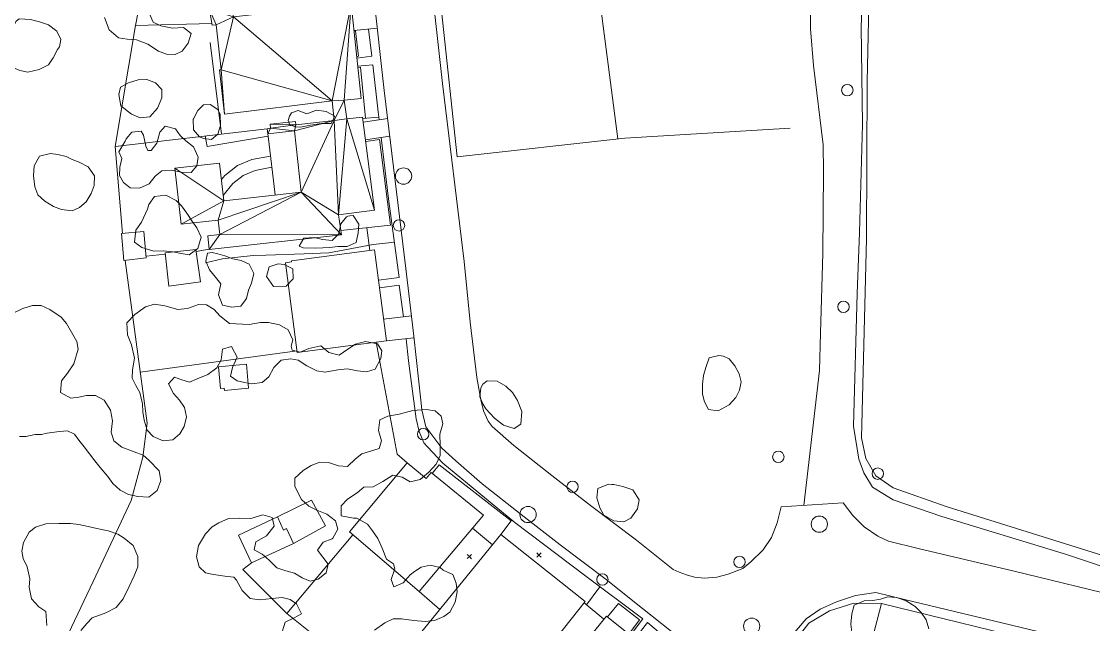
# Model space of a CAD drawing. Header units: metres. Extents: x 4652992 to 4879070, y 2074171 to 2309877.
# Drawn here: x 4653630.6 to 4653775.3, y 2307263.4 to 2307344.8 of the extents above; entities that cross this region are included whole.
import ezdxf

# ---------------------------------------------------------------- set-up
doc = ezdxf.new("R2010")
doc.units = ezdxf.units.M
doc.header["$MEASUREMENT"] = 0
doc.linetypes.add('DGN Style 2', pattern=[66.27138, 39.762828, -26.508552])
doc.linetypes.add('DGN Style 3', pattern=[92.779933, 66.271381, -26.508552])
for name, color, linetype, lineweight in [('Level 18', 5, 'Continuous', 0), ('Level 20', 30, 'DGN Style 3', 0), ('Level 30', 5, 'Continuous', 0), ('Level 31', 38, 'Continuous', 0), ('Level 35', 4, 'Continuous', 0), ('Level 36', 1, 'Continuous', 0), ('Level 37', 3, 'Continuous', 0), ('Level 38', 3, 'Continuous', 0), ('Level 40', 1, 'Continuous', 0), ('Level 45', 9, 'Continuous', 0), ('Level 53', 5, 'Continuous', 0), ('Level 54', 30, 'DGN Style 2', 0), ('Level 61', 4, 'Continuous', 0), ('Level 62', 4, 'Continuous', 0), ('Level 63', 3, 'Continuous', 0)]:
    doc.layers.add(name, color=color, linetype=linetype, lineweight=lineweight)

# ---------------------------------------------------------------- blocks, each defined once
blk = doc.blocks.new('POSTE_1')
at = {"layer": 'Level 61'}
blk.add_circle((-4.7e-05, -1.9e-05, -2.4e-05), 0.770001, dxfattribs=at)
blk = doc.blocks.new('AL_1')
at = {"layer": 'Level 45'}
blk.add_circle((2.1e-05, 1.3e-05, 3e-05), 1.100002, dxfattribs=at)
blk = doc.blocks.new('COTA_9')
at = {"layer": 'Level 63', "ltscale": 0.2}
for p, q in [((-0.00013, 0.00011, 0.000195), (-1.419652, -1.408347, 0.000195)), ((-1.408587, 1.419632, 0.000195), (-0.00013, 0.00011, 0.000195)), ((1.419392, 1.408567, 0.000195), (-0.00013, 0.00011, 0.000195)), ((-0.00013, 0.00011, 0.000195), (1.408327, -1.419412, 0.000195))]:
    blk.add_line(p, q, dxfattribs=at)
blk = doc.blocks.new('COTA_8')
at = {"layer": 'Level 63', "ltscale": 0.2}
for p, q in [((-4.5e-05, 0.000125, -0.000135), (-1.419567, -1.408332, -0.000135)), ((-1.408502, 1.419647, -0.000135), (-4.5e-05, 0.000125, -0.000135)), ((1.419477, 1.408582, -0.000135), (-4.5e-05, 0.000125, -0.000135)), ((-4.5e-05, 0.000125, -0.000135), (1.408412, -1.419397, -0.000135))]:
    blk.add_line(p, q, dxfattribs=at)

msp = doc.modelspace()

# ---------------------------------------------------------------- linework, layer by layer
at = {"layer": 'Level 18', "color": 30}
for points in [[(4653682.450502, 2307311.433587, 1395.278311), (4653679.520929, 2307335.507838, 1395.297061), (4653678.084682, 2307348.544168, 1395.090811), (4653676.334959, 2307362.947283, 1394.640811), (4653674.864339, 2307378.556993, 1393.984561), (4653674.296415, 2307384.749403, 1393.853311), (4653674.19435, 2307387.737849, 1393.759561), (4653674.191564, 2307390.080135, 1393.665811), (4653674.335855, 2307392.404783, 1393.590811), (4653674.827698, 2307397.988113, 1393.359561), (4653675.427267, 2307403.378655, 1393.172061), (4653676.342499, 2307409.940857, 1392.953311)], [(4653690.32333, 2307312.391624, 1395.308425), (4653687.3992, 2307336.421143, 1395.327175), (4653685.963042, 2307349.456669, 1395.120925), (4653684.220873, 2307363.797599, 1394.670925), (4653682.761201, 2307379.291103, 1394.014675), (4653682.214938, 2307385.247329, 1393.883425), (4653682.125094, 2307387.877957, 1393.789675), (4653682.122762, 2307389.838949, 1393.695925), (4653682.245169, 2307391.811047, 1393.620925), (4653682.720038, 2307397.201676, 1393.389675), (4653683.297375, 2307402.392346, 1393.202175), (4653684.197375, 2307408.845336, 1392.983425)], [(4653718.543717, 2307270.824614, 1391.377175), (4653713.570967, 2307274.757831, 1391.939675), (4653707.352772, 2307279.472816, 1393.008425), (4653702.131838, 2307283.519061, 1393.833425), (4653697.033865, 2307287.562948, 1394.277175), (4653694.092164, 2307290.136223, 1394.702175), (4653693.544995, 2307290.828523, 1394.808425), (4653692.932827, 2307292.23218, 1394.889675), (4653692.550259, 2307293.741776, 1394.895925), (4653692.023743, 2307296.730935, 1394.964675), (4653691.141917, 2307304.194098, 1395.095925), (4653690.32333, 2307312.391624, 1395.308425)], [(4653714.378504, 2307265.558553, 1391.245084), (4653709.459566, 2307269.449206, 1391.807584), (4653703.267823, 2307274.144134, 1392.876334), (4653697.988943, 2307278.235288, 1393.701334), (4653692.73477, 2307282.403078, 1394.145084), (4653689.207158, 2307285.488883, 1394.570084), (4653687.281321, 2307287.18673, 1394.677291), (4653685.128237, 2307290.064578, 1394.75924), (4653684.578838, 2307292.39334, 1394.774994), (4653684.477875, 2307293.691042, 1394.799889), (4653683.512841, 2307302.307391, 1394.950283), (4653682.450502, 2307311.433587, 1395.278311)], [(4653747.592295, 2307274.645475, 1388.754585), (4653746.146769, 2307275.314286, 1388.517085), (4653744.28462, 2307276.56921, 1388.217085), (4653742.766562, 2307278.120905, 1387.992085), (4653741.478742, 2307279.83418, 1387.767085), (4653733.088006, 2307279.262427, 1387.767085)], [(4653733.088006, 2307279.262427, 1387.767085), (4653732.576387, 2307277.111627, 1387.998335), (4653731.800932, 2307275.131865, 1388.354585), (4653730.689709, 2307273.48907, 1388.823335), (4653729.022977, 2307271.829739, 1389.185835), (4653727.910973, 2307270.958196, 1389.410835), (4653725.967752, 2307270.189872, 1389.810835), (4653724.396966, 2307269.779279, 1390.198335), (4653722.754813, 2307269.656228, 1390.435835), (4653721.409068, 2307269.80079, 1390.673335), (4653720.306878, 2307270.103801, 1390.910835), (4653719.353211, 2307270.452614, 1391.098335), (4653718.543717, 2307270.824614, 1391.377175)], [(4653779.697817, 2307266.921194, 1391.817085), (4653764.568329, 2307270.576917, 1390.229585), (4653751.605119, 2307273.663276, 1388.992085), (4653747.592295, 2307274.645475, 1388.754585)], [(4653726.96497, 2307253.384232, 1390.776008), (4653732.588104, 2307259.612441, 1389.651008), (4653736.497165, 2307264.140832, 1389.076008), (4653738.343095, 2307265.457837, 1388.838508), (4653740.553316, 2307266.444752, 1388.788508), (4653743.122966, 2307267.318976, 1388.676008), (4653745.891968, 2307267.698705, 1388.724227)], [(4653778.018066, 2307259.969419, 1391.786727), (4653762.900224, 2307263.622328, 1390.199227), (4653749.926714, 2307266.71114, 1388.961727), (4653745.891968, 2307267.698705, 1388.724227)], [(4653714.378504, 2307265.558553, 1391.245084), (4653719.816759, 2307261.237996, 1390.651334), (4653720.699637, 2307260.328648, 1390.632584), (4653720.802978, 2307260.008356, 1390.582584), (4653721.008509, 2307259.350848, 1390.608822), (4653720.844006, 2307258.200163, 1390.817082)]]:
    msp.add_polyline3d(points, dxfattribs=at)
at = {"layer": 'Level 20', "linetype": 'Continuous'}
for points in [[(4653782.457177, 2307267.627669, 1392.040174), (4653781.87894, 2307268.946627, 1391.740174), (4653779.930891, 2307270.040731, 1391.452674), (4653771.483368, 2307272.868505, 1390.565174), (4653754.794012, 2307277.980556, 1388.477674), (4653748.219148, 2307280.226827, 1387.802674), (4653745.448187, 2307281.928343, 1387.452674), (4653744.241351, 2307283.863604, 1387.265174), (4653743.567611, 2307285.727417, 1387.077674), (4653742.853431, 2307290.184366, 1386.490174), (4653743.366328, 2307308.092602, 1384.952674), (4653743.670711, 2307316.29327, 1384.327674), (4653744.057554, 2307330.878284, 1383.540174), (4653743.908873, 2307344.078641, 1382.565174), (4653744.213256, 2307352.279309, 1382.552674), (4653744.374346, 2307357.748893, 1382.331835)], [(4653736.164735, 2307279.472078, 1387.767085), (4653738.275846, 2307297.689916, 1386.004585), (4653738.418373, 2307302.721114, 1385.629585), (4653738.735541, 2307313.519129, 1385.029585), (4653738.801893, 2307324.541785, 1384.417085), (4653738.749767, 2307328.132677, 1384.004585), (4653737.483768, 2307338.865691, 1383.317085), (4653737.056435, 2307343.811809, 1383.317085), (4653737.080594, 2307350.357544, 1382.917085)], [(4653680.897595, 2307315.006384, 1395.954321), (4653678.0223, 2307314.699237, 1396.435571), (4653672.043293, 2307313.570401, 1396.748071), (4653668.723918, 2307313.449706, 1396.973071), (4653663.548278, 2307313.26785, 1397.273071), (4653661.829338, 2307313.214772, 1397.404321), (4653657.671477, 2307312.751157, 1397.723071), (4653655.391282, 2307312.208237, 1397.935571)]]:
    msp.add_polyline3d(points, dxfattribs=at)
at = {"layer": 'Level 30', "color": 1}
for points in [[(4653679.815563, 2307301.688793, 1398.436065), (4653667.789718, 2307300.09521, 1398.436065), (4653666.180339, 2307312.240258, 1399.223565), (4653667.005374, 2307312.349586, 1399.317315), (4653666.987591, 2307312.483786, 1399.317315), (4653678.188402, 2307313.96804, 1399.267315), (4653679.815563, 2307301.688793, 1398.436065)], [(4653692.929, 2307278.152261, 1398.570134), (4653684.245824, 2307267.836656, 1398.588884), (4653674.814177, 2307275.911242, 1398.501384), (4653682.633713, 2307285.205915, 1397.888884), (4653685.196495, 2307283.102192, 1398.232634), (4653685.848223, 2307283.907046, 1398.288884), (4653692.929, 2307278.152261, 1398.570134)], [(4653667.267417, 2307274.337124, 1400.820134), (4653661.586145, 2307271.695478, 1400.513884), (4653659.834262, 2307275.463176, 1400.213884), (4653665.096148, 2307277.909818, 1400.182634), (4653665.919336, 2307276.139423, 1400.495134), (4653666.338723, 2307276.334427, 1400.513884), (4653667.267417, 2307274.337124, 1400.820134)], [(4653683.998484, 2307261.722196, 1397.126384), (4653695.259847, 2307275.530545, 1397.020134), (4653706.649318, 2307266.474287, 1396.288884), (4653701.838068, 2307260.423955, 1395.732634)], [(4653704.55088, 2307258.399324, 1394.882634), (4653709.514917, 2307264.520256, 1394.820134), (4653716.819148, 2307258.648133, 1394.879509)]]:
    msp.add_polyline3d(points, dxfattribs=at)
at = {"layer": 'Level 31'}
msp.add_polyline3d([(4653661.213036, 2307295.293884, 1400.220134), (4653657.940766, 2307294.986871, 1400.320134), (4653657.912662, 2307295.286415, 1400.326384), (4653657.413186, 2307295.239553, 1400.326384), (4653657.137072, 2307298.182491, 1400.326384), (4653660.908819, 2307298.536366, 1400.095134), (4653661.213036, 2307295.293884, 1400.220134)], dxfattribs=at)
for points in [[(4653647.39497, 2307312.904799, 1400.579815), (4653644.365801, 2307312.517483, 1400.686065), (4653644.049356, 2307316.164539, 1400.698565), (4653647.070907, 2307316.454758, 1400.680035)], [(4653650.453291, 2307309.052617, 1400.354815), (4653649.933632, 2307313.556655, 1400.361065), (4653654.100461, 2307314.024778, 1400.392315), (4653654.713934, 2307309.633299, 1400.542315)]]:
    msp.add_3dface(points, dxfattribs=at)
at = {"layer": 'Level 35'}
for p, q in [((4653646.709707, 2307348.154474, 1398.669332), (4653645.926026, 2307344.258326, 1398.931832)), ((4653657.548406, 2307329.608114, 1398.537865), (4653656.030775, 2307341.969578, 1398.275365)), ((4653676.637414, 2307331.69973, 1397.213082), (4653678.741108, 2307331.891859, 1396.956832)), ((4653644.199491, 2307316.17896, 1400.697645), (4653643.194955, 2307327.939051, 1400.381832)), ((4653677.174039, 2307316.948557, 1397.438304), (4653677.569813, 2307313.886069, 1397.438304)), ((4653649.951832, 2307313.398901, 1400.360846), (4653647.376971, 2307313.101971, 1400.585382)), ((4653655.900461, 2307314.062309, 1400.486629), (4653654.136433, 2307313.767282, 1400.401111)), ((4653709.184425, 2307264.11274, 1394.851384), (4653706.518083, 2307266.309254, 1394.851384))]:
    msp.add_line(p, q, dxfattribs=at)
at = {"layer": 'Level 35', "extrusion": (-0.0007460951291518, 0.0071825639434697, 0.9999739267187202), "elevation": 14497.605654, "flags": 128}
msp.add_lwpolyline([(4653676.73728, 2307287.11831), (4653676.057002, 2307294.008948), (4653675.697718, 2307293.971626)], dxfattribs=at)
at = {"layer": 'Level 35'}
for points in [[(4653656.248212, 2307344.528791, 1398.919332), (4653645.926026, 2307344.258326, 1398.931832), (4653643.194955, 2307327.939051, 1400.381832), (4653663.726431, 2307330.326514, 1399.206832)], [(4653675.799221, 2307340.038277, 1397.120115), (4653676.057422, 2307340.099013, 1397.120115), (4653675.645155, 2307343.554553, 1397.051365), (4653675.435141, 2307343.532737, 1397.051365)], [(4653663.80537, 2307329.617558, 1398.724802), (4653663.846344, 2307329.330962, 1398.721677), (4653655.623492, 2307327.928692, 1399.140427), (4653655.350613, 2307329.352548, 1399.140427)], [(4653673.65482, 2307316.568283, 1398.050582), (4653680.366379, 2307317.29351, 1397.081832), (4653678.888057, 2307328.882155, 1396.950582), (4653677.02528, 2307328.620665, 1397.181832)], [(4653695.262372, 2307275.528537, 1396.945134), (4653696.654428, 2307277.401353, 1396.926384), (4653686.943251, 2307284.925686, 1396.863884), (4653686.004239, 2307283.780246, 1396.863884)], [(4653665.096148, 2307277.909818, 1399.501384), (4653669.707684, 2307280.183238, 1399.145134), (4653671.586657, 2307276.709416, 1399.063884), (4653667.267417, 2307274.337124, 1399.063884)], [(4653709.643226, 2307264.417104, 1392.905962), (4653711.125189, 2307266.21426, 1392.824712), (4653713.962713, 2307264.00771, 1392.730962), (4653712.536961, 2307262.090731, 1392.849712)]]:
    msp.add_polyline3d(points, dxfattribs=at)
at = {"layer": 'Level 36'}
msp.add_polyline3d([(4653742.00164, 2307248.416768, 1391.672232), (4653746.657228, 2307266.233357, 1390.797232), (4653742.928246, 2307266.284999, 1390.809732), (4653739.632565, 2307265.232782, 1390.834732), (4653736.856325, 2307263.569901, 1390.872232), (4653729.91533, 2307254.649064, 1391.359732)], dxfattribs=at)
at = {"layer": 'Level 37'}
for p, q in [((4653667.755323, 2307300.354762, 1398.452895), (4653646.587947, 2307297.443129, 1400.756615)), ((4653694.136415, 2307274.153026, 1397.083822), (4653691.446183, 2307276.390676, 1397.083822)), ((4653769.806905, 2307260.543902, 1392.278796), (4653746.657229, 2307266.233357, 1390.797233))]:
    msp.add_line(p, q, dxfattribs=at)
at = {"layer": 'Level 37', "extrusion": (-0.0225654504013652, -0.0257296733352969, 0.9994142206103745), "elevation": -162981.529173, "flags": 128}
msp.add_lwpolyline([(1977391.611861, 4800387.970352), (1977403.714235, 4800378.473823), (1977405.51197, 4800378.473823)], dxfattribs=at)
at = {"layer": 'Level 37', "extrusion": (0.1188583510124544, 0.0427613146741451, 0.9919900011401018), "elevation": 653177.331739, "flags": 128}
msp.add_lwpolyline([(595644.079465, -5118466.484632), (595653.433191, -5118460.745077), (595660.395704, -5118472.817934)], dxfattribs=at)
at = {"layer": 'Level 37', "extrusion": (0.0164760227032471, -0.0214639773271028, 0.9996338521444657), "elevation": 28549.9954, "flags": 128}
msp.add_lwpolyline([(5096395.273578, -1003007.55285), (5096394.154078, -1002999.237528), (5096395.610833, -1002999.237528)], dxfattribs=at)
at = {"layer": 'Level 37'}
for points in [[(4653685.774287, 2307360.147245, 1395.410835), (4653689.362302, 2307326.533514, 1396.573335), (4653711.983331, 2307329.063401, 1390.710835), (4653734.327798, 2307330.408931, 1385.810835)], [(4653711.073423, 2307328.961639, 1390.360835), (4653708.620528, 2307347.616694, 1389.660835), (4653707.744944, 2307355.201855, 1389.785835), (4653713.381234, 2307355.586103, 1388.498335)], [(4653645.338332, 2307244.29685, 1402.338884), (4653633.136644, 2307254.205573, 1402.513884), (4653640.240084, 2307269.204617, 1402.263884), (4653645.345372, 2307280.146955, 1401.338884), (4653646.96033, 2307286.002281, 1401.138884), (4653647.50825, 2307290.565651, 1400.888884), (4653644.567339, 2307312.543252, 1400.466207)]]:
    msp.add_polyline3d(points, dxfattribs=at)
at = {"layer": 'Level 38'}
msp.add_polyline3d([(4653781.705389, 2307271.081933, 1393.068122), (4653755.387425, 2307279.318552, 1390.980622), (4653748.230116, 2307281.8359, 1390.243122), (4653745.869244, 2307283.461883, 1389.818122), (4653744.519162, 2307285.804967, 1389.530622), (4653743.953279, 2307288.590841, 1389.230622), (4653744.601572, 2307315.473352, 1387.080622), (4653744.699893, 2307336.718184, 1385.543122), (4653745.039919, 2307351.126136, 1384.768122), (4653745.476044, 2307352.198205, 1384.780622), (4653746.756356, 2307353.616827, 1384.655622), (4653747.744924, 2307354.475883, 1384.518122), (4653750.152344, 2307355.326524, 1384.405622), (4653751.359393, 2307355.587031, 1384.368122), (4653753.569879, 2307355.33622, 1384.330622), (4653769.88461, 2307351.522122, 1385.430622), (4653783.337905, 2307348.577925, 1386.505622)], dxfattribs=at)
at = {"layer": 'Level 40', "color": 3}
for points in [[(4653628.705816, 2307342.720428, 1390.4), (4653628.37162, 2307341.3039, 1390.475), (4653628.246818, 2307340.082541, 1390.725), (4653628.997208, 2307338.762766, 1391.3), (4653630.334882, 2307338.201344, 1391.75), (4653631.417829, 2307337.944969, 1392.0875), (4653632.954541, 2307338.342589, 1392.5), (4653634.186436, 2307338.948339, 1392.7125), (4653634.848115, 2307339.90663, 1392.625), (4653635.405177, 2307340.998462, 1392.8875), (4653635.682889, 2307341.367814, 1393.175), (4653635.862218, 2307342.358715, 1392.825), (4653635.313507, 2307343.494778, 1392.4625), (4653634.203455, 2307344.328635, 1392.1625), (4653632.996183, 2307344.750411, 1391.8375), (4653631.79039, 2307345.063062, 1391.4875), (4653630.259913, 2307345.15345, 1390.825), (4653629.833571, 2307344.846478, 1390.4), (4653628.705816, 2307342.720428, 1390.4)], [(4653647.836848, 2307345.826791, 1400.769115), (4653648.324193, 2307344.68946, 1400.756615), (4653649.368415, 2307344.200464, 1400.606615), (4653650.944247, 2307343.908527, 1400.381615), (4653652.419218, 2307343.990101, 1400.219115), (4653653.4426, 2307343.183268, 1400.094115), (4653653.079886, 2307341.870387, 1400.094115), (4653652.261903, 2307340.799647, 1400.094115), (4653651.294843, 2307340.355895, 1400.094115), (4653650.142747, 2307340.386251, 1400.106615), (4653649.049015, 2307340.779366, 1400.106615), (4653647.634995, 2307341.759263, 1400.069115), (4653646.093555, 2307342.31204, 1399.919115), (4653644.825752, 2307342.423551, 1399.806615), (4653643.652544, 2307342.593385, 1399.569115), (4653642.396182, 2307343.670488, 1399.381615), (4653641.74178, 2307345.358366, 1399.169115)], [(4653643.967461, 2307333.398277, 1400.8375), (4653645.405523, 2307332.304241, 1400.925), (4653646.581015, 2307331.810466, 1400.9), (4653647.874703, 2307331.934329, 1400.7875), (4653648.931136, 2307333.10979, 1400.6125), (4653649.501772, 2307334.507979, 1400.4375), (4653649.498348, 2307335.638674, 1400.325), (4653648.660005, 2307336.53679, 1400.3), (4653647.498027, 2307336.973558, 1400.275), (4653646.298761, 2307336.908025, 1400.2375), (4653644.996178, 2307336.517249, 1400.225), (4653643.944021, 2307335.93262, 1400.175), (4653643.685046, 2307334.944812, 1400.1625), (4653643.967461, 2307333.398277, 1400.8375)], [(4653653.760881, 2307330.189742, 1400.4375), (4653654.58725, 2307329.24066, 1400.475), (4653655.124021, 2307329.005852, 1400.5), (4653656.218431, 2307328.854115, 1400.5), (4653657.039664, 2307329.601075, 1400.4), (4653657.422995, 2307330.77463, 1400.325), (4653657.363978, 2307332.241324, 1400.225), (4653657.068393, 2307332.930115, 1400.225), (4653656.036759, 2307333.578114, 1400.15), (4653655.141799, 2307333.548076, 1400.15), (4653654.340066, 2307332.769593, 1400.1375), (4653653.784311, 2307331.6638, 1400.225), (4653653.740864, 2307331.59339, 1400.225), (4653653.760881, 2307330.189742, 1400.4375)], [(4653667.900702, 2307332.789968, 1399.012865), (4653669.073916, 2307332.32343, 1399.000365), (4653670.391789, 2307332.820511, 1398.925365), (4653671.687971, 2307332.648493, 1398.844115), (4653672.841065, 2307332.038387, 1398.869115), (4653672.365497, 2307331.045231, 1398.975365), (4653671.043211, 2307331.048128, 1399.019115), (4653669.587334, 2307330.826443, 1399.050365), (4653668.221814, 2307330.529428, 1399.062865), (4653667.529779, 2307330.571902, 1399.062865), (4653666.776484, 2307330.871603, 1399.062865), (4653666.567422, 2307331.420031, 1399.062865), (4653666.717841, 2307332.004715, 1399.062865), (4653666.993996, 2307332.492209, 1399.044115), (4653667.900702, 2307332.789968, 1399.012865)], [(4653644.126047, 2307326.285472, 1401.575), (4653643.850652, 2307325.113242, 1401.6375), (4653643.783601, 2307324.026149, 1401.8), (4653644.343124, 2307323.086498, 1401.9625), (4653645.248862, 2307322.360725, 1402.1125), (4653646.500643, 2307322.306206, 1402.1375), (4653647.794159, 2307322.887444, 1402.0875), (4653648.598799, 2307323.907356, 1402.0375), (4653649.521981, 2307324.630157, 1402.025), (4653650.809683, 2307324.728538, 1402.1625), (4653652.096017, 2307324.477516, 1402.375), (4653653.475233, 2307324.392798, 1402.5), (4653654.204952, 2307325.322857, 1402.2), (4653654.423386, 2307326.481684, 1401.95), (4653653.787229, 2307327.896829, 1401.7), (4653652.760042, 2307328.678284, 1401.5125), (4653651.987727, 2307329.399341, 1401.35), (4653651.345755, 2307330.331628, 1401.05), (4653649.943958, 2307330.663815, 1400.8125), (4653649.218687, 2307329.867213, 1400.7625), (4653648.814488, 2307328.375779, 1400.925), (4653648.066809, 2307327.36927, 1400.9875), (4653647.615566, 2307327.395497, 1400.9875), (4653647.321521, 2307327.976315, 1400.8625), (4653647.021145, 2307329.4464, 1400.625), (4653646.721113, 2307330.001735, 1400.575), (4653645.472412, 2307329.840308, 1400.5625), (4653644.678206, 2307328.979335, 1400.7375), (4653644.543416, 2307328.634649, 1400.775), (4653643.719447, 2307327.188885, 1401.0375), (4653644.126047, 2307326.285472, 1401.575)], [(4653637.401612, 2307326.161433, 1399.5), (4653638.348868, 2307325.829117, 1399.5375), (4653639.542669, 2307325.16863, 1399.7875), (4653640.4191, 2307323.962874, 1399.85), (4653640.379776, 2307322.650352, 1399.8625), (4653639.967585, 2307321.588022, 1399.9), (4653639.269684, 2307320.458496, 1399.875), (4653638.38238, 2307319.670581, 1399.8), (4653637.419957, 2307319.251154, 1399.6625), (4653635.952405, 2307319.436969, 1399.525), (4653634.8578, 2307319.831169, 1399.425), (4653633.701599, 2307320.536702, 1399.3375), (4653632.766461, 2307321.378697, 1399.2625), (4653632.356154, 2307322.501001, 1399.175), (4653632.189502, 2307323.970226, 1399.05), (4653632.266426, 2307325.327793, 1398.9625), (4653633.000441, 2307326.610621, 1398.925), (4653634.460569, 2307326.966091, 1398.9375), (4653635.481539, 2307326.832122, 1398.9625), (4653636.60624, 2307326.565673, 1399.0375), (4653637.401612, 2307326.161433, 1399.5)], [(4653646.763224, 2307317.697544, 1401.75), (4653645.978084, 2307316.646109, 1401.9375), (4653645.810796, 2307315.017827, 1402.05), (4653646.798983, 2307314.299419, 1402.325), (4653648.406216, 2307313.810941, 1402.45), (4653649.726932, 2307313.820792, 1402.475), (4653650.992226, 2307313.709266, 1402.3625), (4653652.094163, 2307313.475039, 1402.275), (4653653.208073, 2307313.291779, 1402.2375), (4653654.357561, 2307314.176169, 1401.9875), (4653654.793234, 2307315.687046, 1401.8125), (4653654.223104, 2307316.925132, 1401.7125), (4653653.536145, 2307317.894983, 1401.7), (4653652.86116, 2307318.915799, 1401.6875), (4653652.1547, 2307319.917173, 1401.7), (4653651.439346, 2307320.651634, 1401.7125), (4653650.044904, 2307321.358706, 1401.7125), (4653648.523371, 2307321.181227, 1401.7125), (4653647.751744, 2307320.072785, 1401.7125), (4653647.582573, 2307319.467227, 1401.725), (4653646.763224, 2307317.697544, 1401.75)], [(4653675.311269, 2307318.601075, 1399.2375), (4653676.107308, 2307317.440311, 1399.13125), (4653676.023466, 2307316.271941, 1399.13125), (4653675.718563, 2307314.966901, 1399.13125), (4653674.502342, 2307314.444855, 1399.0625), (4653673.257882, 2307314.442355, 1398.8625), (4653672.168834, 2307314.2949, 1398.8125), (4653670.281194, 2307314.201498, 1398.8125), (4653668.563563, 2307314.257046, 1398.6875), (4653668.017831, 2307314.467451, 1398.5875), (4653668.651874, 2307315.560737, 1398.575), (4653670.07401, 2307315.629271, 1398.7125), (4653671.175764, 2307315.368221, 1398.85), (4653672.498772, 2307315.243977, 1398.9), (4653673.378746, 2307316.116795, 1398.875), (4653673.67634, 2307317.506064, 1398.825), (4653674.408567, 2307318.440922, 1398.975), (4653674.61785, 2307318.526499, 1399), (4653674.872391, 2307318.57432, 1399.025), (4653675.311269, 2307318.601075, 1399.2375)], [(4653658.015805, 2307313.142012, 1400.625), (4653659.082687, 2307312.754512, 1400.6875), (4653660.191406, 2307312.545568, 1400.65), (4653661.3109, 2307312.037899, 1400.525), (4653661.927088, 2307310.761019, 1400.4375), (4653661.596771, 2307309.466163, 1400.4125), (4653661.185137, 2307308.513675, 1400.4), (4653660.928139, 2307307.416836, 1400.4), (4653660.149065, 2307306.389894, 1400.4), (4653658.950696, 2307306.216221, 1400.4125), (4653657.66941, 2307306.492992, 1400.4125), (4653657.140094, 2307307.910829, 1400.4125), (4653657.480765, 2307309.364778, 1400.55), (4653656.72989, 2307310.29664, 1400.5875), (4653655.939956, 2307311.291608, 1400.525), (4653655.427392, 2307312.43623, 1400.45), (4653655.658883, 2307313.539114, 1400.45), (4653656.293339, 2307313.604128, 1400.45), (4653657.08403, 2307313.416715, 1400.45), (4653658.015805, 2307313.142012, 1400.625)], [(4653666.025452, 2307311.984839, 1400.20625), (4653667.190526, 2307311.425229, 1400.44375), (4653667.236505, 2307310.064352, 1400.5375), (4653666.27335, 2307309.064131, 1400.55), (4653664.578663, 2307309.033767, 1400.39375), (4653663.624787, 2307310.380312, 1400.20625), (4653663.984313, 2307311.685587, 1400.08125), (4653665.201651, 2307312.099076, 1400.01875), (4653666.025452, 2307311.984839, 1400.20625)], [(4653630.292985, 2307288.793361, 1390.1625), (4653631.147279, 2307288.779893, 1390.85), (4653632.396134, 2307289.024966, 1392.0875), (4653633.262841, 2307289.062761, 1392.725), (4653634.043542, 2307289.202338, 1393.675), (4653634.654891, 2307289.327986, 1394.7625), (4653635.677206, 2307289.437195, 1395.5125), (4653636.751833, 2307289.53396, 1396.1375), (4653637.722283, 2307289.086244, 1397.3), (4653638.299502, 2307288.27124, 1398.1875), (4653639.001298, 2307287.399493, 1398.8), (4653640.452326, 2307285.509177, 1399.3), (4653641.200227, 2307284.599355, 1399.5375), (4653642.199942, 2307283.358553, 1399.8375), (4653642.889325, 2307282.435544, 1400.25), (4653643.858891, 2307281.527207, 1400.75), (4653644.987609, 2307280.933411, 1401.1875), (4653646.275481, 2307280.654156, 1401.65), (4653647.756198, 2307280.600103, 1402.0125), (4653648.86008, 2307281.503141, 1402.1625), (4653649.378321, 2307282.843678, 1402.175), (4653649.160638, 2307284.115309, 1402.0625), (4653647.74109, 2307285.564413, 1401.675), (4653646.995849, 2307286.256741, 1401.6625), (4653645.777579, 2307286.709193, 1401.65), (4653644.107113, 2307287.350539, 1401.5875), (4653643.034252, 2307288.175017, 1401.5125), (4653642.680911, 2307289.34338, 1401.4125), (4653642.831631, 2307290.879775, 1401.2625), (4653642.578923, 2307292.349493, 1401.125), (4653641.70866, 2307293.667931, 1400.875), (4653640.533835, 2307294.299803, 1400.55), (4653639.314681, 2307294.291634, 1399.925), (4653638.293697, 2307294.073677, 1399.4875), (4653637.23902, 2307293.945059, 1398.6625), (4653635.82125, 2307294.716046, 1397.8625), (4653635.978177, 2307296.278073, 1397.3875), (4653636.760644, 2307297.338893, 1397.1125), (4653637.618919, 2307298.598542, 1396.85), (4653638.227595, 2307300.541044, 1396.4375), (4653638.044936, 2307301.614589, 1396.2875), (4653637.472592, 2307302.563973, 1396.1625), (4653636.613411, 2307304.042421, 1395.8625), (4653635.905409, 2307304.888536, 1395.6375), (4653634.380352, 2307305.901908, 1394.9875), (4653633.21927, 2307306.476295, 1394.4), (4653632.052429, 2307306.455681, 1393.6125), (4653630.74018, 2307306.063042, 1393.2125), (4653629.35966, 2307305.388458, 1392.7875)], [(4653661.295872, 2307303.876945, 1402.75), (4653662.839502, 2307304.142683, 1402.9), (4653663.917784, 2307304.149914, 1402.975), (4653665.375491, 2307303.829554, 1402.9375), (4653666.534235, 2307303.158368, 1402.7875), (4653667.189313, 2307301.842222, 1402.5875), (4653666.981046, 2307300.968771, 1401.8625), (4653667.116731, 2307300.409075, 1401.025), (4653668.155027, 2307300.135734, 1400.8625), (4653669.358269, 2307300.667035, 1400.5875), (4653670.95117, 2307301.026538, 1400.0875), (4653672.02494, 2307300.111853, 1399.925), (4653673.451227, 2307299.772596, 1399.9), (4653674.606146, 2307300.552731, 1399.8875), (4653675.635385, 2307301.257276, 1399.85), (4653677.01263, 2307301.615333, 1399.6375), (4653678.629104, 2307301.28358, 1399.2625), (4653679.189203, 2307300.359221, 1399.2), (4653679.06663, 2307299.28079, 1399.1375), (4653678.30209, 2307297.880377, 1399.1375), (4653677.109081, 2307297.504868, 1399.2125), (4653675.901785, 2307297.633809, 1399.275), (4653674.545955, 2307297.929936, 1399.35), (4653673.267253, 2307297.759409, 1399.375), (4653671.527486, 2307297.461211, 1399.475), (4653670.41445, 2307297.646845, 1399.5625), (4653669.071469, 2307298.335482, 1399.6375), (4653667.924625, 2307299.05658, 1399.8625), (4653666.899898, 2307299.273951, 1399.95), (4653665.589776, 2307299.084526, 1399.975), (4653664.60291, 2307298.106191, 1399.975), (4653663.944531, 2307296.812382, 1399.9625), (4653663.036689, 2307296.05259, 1400.025), (4653661.650158, 2307295.881339, 1400.1375), (4653660.67042, 2307296.061638, 1400.225), (4653659.651643, 2307296.303965, 1400.3125), (4653658.773062, 2307296.908511, 1400.6), (4653659.027265, 2307298.087489, 1400.85), (4653659.652557, 2307299.468281, 1401.1875), (4653658.919403, 2307300.908483, 1401.375), (4653657.706876, 2307300.563989, 1401.4125), (4653657.500996, 2307299.136177, 1401.4375), (4653656.94711, 2307298.054853, 1401.4375), (4653655.731019, 2307297.131041, 1401.4875), (4653654.280701, 2307296.579397, 1401.5125), (4653653.254078, 2307296.11157, 1401.575), (4653652.196263, 2307296.415924, 1401.7), (4653651.207239, 2307296.783029, 1401.775), (4653650.396991, 2307295.868168, 1402.2125), (4653651.089439, 2307294.595876, 1402.425), (4653651.871145, 2307293.697919, 1402.5375), (4653652.572159, 2307292.687299, 1402.65), (4653652.839245, 2307291.43707, 1402.75), (4653652.52982, 2307290.139372, 1402.8), (4653651.911427, 2307289.126134, 1402.825), (4653650.991684, 2307288.316431, 1402.8625), (4653649.699413, 2307288.201873, 1402.875), (4653648.352149, 2307288.759674, 1402.85), (4653647.513555, 2307289.644791, 1402.8), (4653647.099602, 2307290.956326, 1402.6875), (4653646.942012, 2307292.101397, 1402.6), (4653646.899868, 2307293.166266, 1402.45), (4653646.519951, 2307294.733416, 1402.25), (4653645.991272, 2307295.676672, 1402.15), (4653645.519483, 2307296.632768, 1402.1125), (4653645.52661, 2307297.791402, 1402.15), (4653645.793662, 2307299.36289, 1402.2375), (4653645.41041, 2307301.141801, 1402.2), (4653644.849592, 2307302.51464, 1402.0375), (4653644.773641, 2307304.114973, 1401.925), (4653645.878569, 2307305.249824, 1401.9125), (4653647.308648, 2307306.280962, 1401.9125), (4653648.501657, 2307306.656471, 1401.95), (4653649.894857, 2307306.404197, 1402.1), (4653651.659865, 2307305.905258, 1402.3875), (4653652.983555, 2307306.038714, 1402.3375), (4653654.439824, 2307306.615314, 1402.1875), (4653655.525724, 2307306.541619, 1402.1), (4653656.563071, 2307305.92568, 1402), (4653657.325258, 2307305.058737, 1401.975), (4653658.616352, 2307304.039616, 1402.25), (4653661.295872, 2307303.876945, 1402.75)], [(4653726.838124, 2307298.305028, 1389.986872), (4653727.452065, 2307297.228369, 1389.993122), (4653727.707392, 2307296.140832, 1390.086872), (4653727.468257, 2307295.047224, 1390.199372), (4653726.988414, 2307294.038043, 1390.261872), (4653726.091038, 2307293.059335, 1390.261872), (4653724.61235, 2307292.232072, 1390.261872), (4653723.309832, 2307292.403789, 1390.261872), (4653722.731844, 2307293.458235, 1390.218122), (4653722.464511, 2307294.493841, 1390.149372), (4653722.485972, 2307295.830744, 1390.124372), (4653722.607266, 2307297.007052, 1390.055622), (4653722.950279, 2307298.076045, 1390.055622), (4653723.402258, 2307299.379398, 1389.955622), (4653724.698967, 2307299.715727, 1389.849372), (4653725.33424, 2307299.619963, 1389.811872), (4653726.068302, 2307299.240607, 1389.805622), (4653726.838124, 2307298.305028, 1389.986872)], [(4653695.931189, 2307295.581024, 1398.611872), (4653696.823161, 2307294.690986, 1398.824372), (4653697.500098, 2307293.634781, 1398.986872), (4653698.078303, 2307292.154122, 1399.218122), (4653697.981225, 2307290.453549, 1399.293122), (4653697.043037, 2307289.861673, 1399.293122), (4653695.607937, 2307290.283322, 1399.293122), (4653694.384625, 2307291.265482, 1399.293122), (4653693.252853, 2307292.524515, 1399.218122), (4653692.819598, 2307293.170089, 1399.180622), (4653692.432432, 2307294.130454, 1399.105622), (4653692.556373, 2307295.363226, 1398.993122), (4653692.830355, 2307295.841135, 1398.943122), (4653693.399201, 2307296.303427, 1398.868122), (4653694.767652, 2307296.236867, 1398.768122), (4653695.931189, 2307295.581024, 1398.611872)], [(4653665.556546, 2307261.796701, 1401.424278), (4653666.135389, 2307263.685303, 1401.386778), (4653667.365093, 2307264.2987, 1401.411778), (4653668.359521, 2307264.834874, 1401.561778), (4653667.669097, 2307266.172846, 1401.636778), (4653666.806844, 2307266.778471, 1401.661778), (4653665.758814, 2307267.055071, 1401.724278), (4653664.392556, 2307266.900901, 1401.799278), (4653662.694123, 2307266.719283, 1401.899278), (4653661.404892, 2307266.893407, 1402.049278), (4653660.328967, 2307267.97665, 1402.124278), (4653659.573275, 2307269.38352, 1402.174278), (4653659.227152, 2307269.759394, 1402.111778), (4653657.989333, 2307269.921256, 1402.036778), (4653656.488527, 2307270.11917, 1402.011778), (4653655.402941, 2307270.351394, 1402.011778), (4653654.562383, 2307271.165176, 1401.999278), (4653654.198209, 2307272.505343, 1401.949278), (4653654.456818, 2307274.070319, 1401.736778), (4653655.41934, 2307275.627423, 1401.724278), (4653656.316776, 2307276.560056, 1401.724278), (4653657.176749, 2307277.101629, 1401.724278), (4653658.483571, 2307277.696634, 1401.711778), (4653660.037703, 2307277.726001, 1401.686778), (4653661.528573, 2307277.717121, 1401.449278), (4653663.157726, 2307278.181925, 1401.224278), (4653664.405481, 2307277.831028, 1401.199278), (4653664.650968, 2307276.679164, 1401.211778), (4653663.633023, 2307275.348607, 1401.286778), (4653662.170049, 2307274.550843, 1401.324278), (4653661.96668, 2307273.452689, 1401.336778), (4653663.026652, 2307272.879911, 1401.349278), (4653664.007592, 2307272.085983, 1401.386778), (4653665.006399, 2307271.021131, 1401.336778), (4653666.248228, 2307270.64498, 1401.299278), (4653667.424789, 2307270.337728, 1401.299278), (4653668.44128, 2307269.69532, 1401.324278), (4653669.505172, 2307269.254939, 1401.299278), (4653670.594586, 2307269.501797, 1400.961778), (4653671.697673, 2307270.385387, 1400.811778), (4653671.938598, 2307271.527917, 1400.599278), (4653671.216634, 2307272.500082, 1400.249278), (4653670.534233, 2307273.409479, 1399.936778), (4653671.281352, 2307274.511292, 1399.711778), (4653672.475505, 2307274.973169, 1399.649278), (4653672.570399, 2307275.030537, 1399.649278), (4653673.238394, 2307276.257885, 1399.924278), (4653672.95535, 2307277.365374, 1399.999278), (4653671.786536, 2307278.284105, 1400.099278), (4653670.42602, 2307278.848557, 1400.386778), (4653669.328492, 2307279.376959, 1400.586778), (4653668.371252, 2307280.2719, 1400.836778), (4653667.475087, 2307282.0056, 1400.886778), (4653667.466881, 2307283.127545, 1400.899278), (4653668.585737, 2307284.194038, 1400.736778), (4653669.667129, 2307284.869471, 1400.536778), (4653670.829651, 2307285.312225, 1400.236778), (4653672.008126, 2307285.244514, 1400.136778), (4653673.34093, 2307284.793335, 1400.011778), (4653674.545111, 2307284.719493, 1399.836778), (4653675.632337, 2307285.766864, 1399.561778), (4653676.496228, 2307286.440833, 1399.361778), (4653677.540155, 2307286.725205, 1399.211778), (4653678.837133, 2307287.162561, 1399.149278), (4653679.163108, 2307288.204809, 1399.099278), (4653678.727741, 2307289.588621, 1399.074278), (4653678.950799, 2307291.002076, 1399.124278), (4653679.990715, 2307291.500736, 1399.149278), (4653681.521054, 2307291.775774, 1399.199278), (4653683.399339, 2307292.261164, 1399.199278), (4653685.174891, 2307292.424391, 1399.174278), (4653686.375153, 2307292.218152, 1399.174278), (4653687.21963, 2307291.536766, 1399.211778), (4653687.431481, 2307290.472922, 1399.249278), (4653687.022554, 2307289.077127, 1399.336778), (4653687.056558, 2307287.602367, 1399.399278), (4653687.051, 2307286.190376, 1399.499278), (4653686.541162, 2307285.058643, 1399.561778), (4653685.544912, 2307283.936244, 1399.574278), (4653684.392418, 2307282.957771, 1399.511778), (4653683.022241, 2307282.671204, 1399.299278), (4653681.942488, 2307283.275366, 1399.236778), (4653680.676957, 2307283.550503, 1399.186778), (4653679.336589, 2307282.696833, 1399.236778), (4653678.031772, 2307281.994684, 1399.399278), (4653676.772259, 2307281.948389, 1399.411778), (4653675.884667, 2307281.173406, 1399.424278), (4653674.570005, 2307280.313607, 1399.399278), (4653673.7042, 2307279.400096, 1399.286778), (4653673.690711, 2307278.069995, 1399.124278), (4653675.379391, 2307277.747278, 1399.199278), (4653675.814391, 2307277.750205, 1399.236778), (4653677.275818, 2307276.92169, 1399.336778), (4653677.938439, 2307276.043676, 1399.399278), (4653678.642627, 2307274.995752, 1399.449278), (4653679.230226, 2307273.682301, 1399.461778), (4653679.833686, 2307272.20507, 1399.424278), (4653680.773058, 2307271.581054, 1399.461778), (4653680.945255, 2307270.926662, 1399.461778), (4653680.441434, 2307269.473497, 1399.449278), (4653680.831222, 2307268.473884, 1399.436778), (4653682.100488, 2307269.024514, 1399.436778), (4653683.033476, 2307270.108667, 1399.386778), (4653683.59491, 2307270.53477, 1399.399278), (4653684.518145, 2307271.114588, 1399.399278), (4653685.702453, 2307271.418815, 1399.411778), (4653687.090589, 2307271.087773, 1399.386778), (4653687.49405, 2307270.724892, 1399.374278)], [(4653711.731365, 2307282.00056, 1393.855622), (4653713.068695, 2307281.587715, 1393.949372), (4653713.936159, 2307280.207246, 1394.230622), (4653713.689023, 2307279.022878, 1394.530622), (4653712.789806, 2307277.733664, 1394.980622), (4653711.873548, 2307277.254389, 1395.080622), (4653710.515026, 2307277.399076, 1395.068122), (4653709.152207, 2307278.173107, 1394.949372), (4653708.623707, 2307279.131688, 1394.824372), (4653708.23302, 2307280.508334, 1394.718122), (4653708.372729, 2307281.759163, 1394.549372), (4653709.779828, 2307282.354212, 1394.324372), (4653710.244606, 2307282.298599, 1394.318122), (4653710.525272, 2307282.272999, 1394.261872), (4653711.731365, 2307282.00056, 1393.855622)], [(4653638.551434, 2307262.587528, 1404.7875), (4653639.366379, 2307263.51146, 1405.0875), (4653640.094054, 2307264.296408, 1405.3625), (4653641.929309, 2307264.975606, 1405.8125), (4653643.344356, 2307265.702291, 1406.1625), (4653644.270739, 2307266.866018, 1406.3625), (4653645.10182, 2307268.532349, 1406.3625), (4653645.770448, 2307269.971122, 1406.3125), (4653646.276622, 2307271.182336, 1406.2875), (4653646.284726, 2307272.566323, 1406.0625), (4653645.617544, 2307274.058981, 1405.8875), (4653644.397224, 2307275.044655, 1405.6125), (4653643.551452, 2307275.567354, 1405.3875), (4653642.261302, 2307276.036727, 1404.9625), (4653640.718753, 2307276.353421, 1404.4875), (4653639.545396, 2307276.634865, 1404.2875), (4653638.308939, 2307276.878139, 1404.0125), (4653637.162429, 2307277.046534, 1403.7625), (4653635.598388, 2307277.048552, 1403.3125), (4653633.857132, 2307276.986469, 1402.4625), (4653632.451492, 2307276.524053, 1402.1125), (4653631.594939, 2307275.876627, 1401.8625), (4653630.82428, 2307274.462327, 1401.6375), (4653630.597352, 2307273.290743, 1401.5125), (4653630.787955, 2307272.285534, 1401.4375), (4653631.335667, 2307271.194668, 1401.3375), (4653631.699434, 2307269.561568, 1401.6875), (4653631.586621, 2307268.415916, 1401.9375), (4653631.911457, 2307266.845459, 1402.1625), (4653632.891462, 2307265.757513, 1402.3875), (4653633.82718, 2307265.159934, 1402.5875), (4653633.965393, 2307263.261105, 1402.7375)], [(4653687.49405, 2307270.724892, 1399.374278), (4653688.791303, 2307270.122193, 1399.399278), (4653689.222659, 2307268.952669, 1399.399278), (4653689.385103, 2307267.793942, 1399.399278), (4653689.090851, 2307266.424132, 1399.399278), (4653688.367524, 2307265.076648, 1399.399278), (4653687.572821, 2307264.466177, 1399.399278), (4653686.30948, 2307263.940801, 1399.411778), (4653685.051972, 2307263.787363, 1399.424278), (4653683.507685, 2307263.915647, 1399.474278), (4653681.858567, 2307264.175596, 1399.536778), (4653680.713728, 2307264.155287, 1399.661778), (4653679.584844, 2307263.624512, 1399.911778), (4653678.208925, 2307262.619323, 1400.099278)], [(4653742.655855, 2307262.336951, 1391.903482), (4653742.520571, 2307263.417037, 1391.890982), (4653742.627629, 2307264.842137, 1391.878482), (4653742.97261, 2307265.995416, 1391.915982), (4653744.307975, 2307266.58945, 1392.028482), (4653745.457921, 2307266.609937, 1392.203482), (4653746.51346, 2307266.814192, 1392.528482), (4653747.483011, 2307267.119608, 1392.640982), (4653748.667232, 2307267.051303, 1392.728482), (4653749.95688, 2307266.60854, 1392.828482), (4653751.170957, 2307265.834608, 1392.953482), (4653751.988154, 2307264.994406, 1393.040982), (4653752.661229, 2307264.000618, 1393.115982), (4653753.017601, 2307262.813925, 1393.215982)]]:
    msp.add_polyline3d(points, dxfattribs=at)
at = {"layer": 'Level 53', "color": 212}
for p, q in [((4653675.430297, 2307343.579223, 1396.018028), (4653678.597204, 2307343.892173, 1395.164411)), ((4653676.698913, 2307331.211528, 1395.83665), (4653679.986402, 2307331.682736, 1395.294082)), ((4653677.000781, 2307328.815156, 1395.856766), (4653680.276537, 2307329.298497, 1395.292225)), ((4653679.429974, 2307304.598614, 1396.274615), (4653683.19196, 2307305.063974, 1395.049365)), ((4653679.815563, 2307301.688793, 1396.34545), (4653683.537977, 2307302.082963, 1394.946366))]:
    msp.add_line(p, q, dxfattribs=at)
at = {"layer": 'Level 54'}
for p, q in [((4653682.797256, 2307298.998028, 1395.486778), (4653682.482692, 2307301.971218, 1395.342999)), ((4653712.752987, 2307261.968378, 1392.446507), (4653714.431296, 2307264.172041, 1391.458778)), ((4653713.354377, 2307261.433582, 1392.37683), (4653715.076972, 2307263.678189, 1391.362301))]:
    msp.add_line(p, q, dxfattribs=at)
at = {"layer": 'Level 54', "extrusion": (0.2152225970714894, 0.0544309703418841, 0.9750469235772422), "elevation": 1128528.16185, "flags": 128}
msp.add_lwpolyline([(1095895.601632, -4950348.950505), (1095895.37832, -4950351.062002), (1095899.030349, -4950351.512331)], dxfattribs=at)
at = {"layer": 'Level 54', "extrusion": (0.1652171306336989, -0.0818174636097561, 0.98285767148333), "elevation": 581461.649716, "flags": 128}
msp.add_lwpolyline([(4132860.936245, -3092212.472097), (4132864.507433, -3092210.049659), (4132863.015479, -3092207.744461)], dxfattribs=at)
at = {"layer": 'Level 54', "linetype": 'Continuous'}
for points in [[(4653678.842946, 2307331.51884, 1395.482798), (4653678.720001, 2307332.614092, 1395.805528), (4653677.997911, 2307338.952266, 1395.761778), (4653675.933537, 2307338.749106, 1396.055528)], [(4653678.729304, 2307309.886164, 1396.274278), (4653681.532255, 2307310.254286, 1395.861778), (4653680.11779, 2307320.845269, 1396.068028), (4653679.087043, 2307329.122986, 1395.497222)], [(4653664.169539, 2307326.630508, 1396.819554), (4653661.666427, 2307326.183087, 1397.612794), (4653659.701322, 2307325.354339, 1397.869044), (4653657.995298, 2307324.021979, 1398.000294), (4653657.540779, 2307323.466625, 1398.024518)], [(4653664.350525, 2307325.118272, 1396.818365), (4653662.11156, 2307324.700766, 1397.555865), (4653660.487487, 2307324.015843, 1397.812115), (4653659.077548, 2307322.914716, 1397.943365), (4653657.778908, 2307321.327975, 1398.018365)], [(4653682.797256, 2307298.998028, 1395.486778), (4653683.822765, 2307291.15383, 1395.093028), (4653684.251979, 2307289.448856, 1395.011778), (4653684.860952, 2307287.928186, 1394.949278), (4653685.34322, 2307287.372662, 1394.936778), (4653687.416253, 2307285.183098, 1394.899278), (4653697.13426, 2307277.154176, 1393.943028), (4653706.738401, 2307269.913701, 1392.661778), (4653714.431296, 2307264.172041, 1391.458778)], [(4653715.076973, 2307263.678189, 1391.362302), (4653719.874574, 2307259.562187, 1390.868028), (4653720.183182, 2307259.194907, 1390.730528), (4653720.235707, 2307258.955339, 1390.705528), (4653709.653973, 2307246.045401, 1392.005528), (4653701.79567, 2307236.534731, 1393.418028), (4653691.422937, 2307224.328524, 1395.548499)]]:
    msp.add_polyline3d(points, dxfattribs=at)
at = {"layer": 'Level 62'}
for p, q in [((4653663.846344, 2307329.330962, 1396.821677), (4653664.797794, 2307321.38111, 1396.815427)), ((4653696.654428, 2307277.401353, 1393.968462), (4653696.725594, 2307277.491812, 1393.968462)), ((4653706.84633, 2307266.038847, 1392.890164), (4653708.640061, 2307268.482965, 1392.369591)), ((4653684.245824, 2307267.836656, 1395.981051), (4653687.020456, 2307265.427648, 1395.981051))]:
    msp.add_line(p, q, dxfattribs=at)

# ---------------------------------------------------------------- block references
at = {"layer": 'Level 45'}
for p in [(4653682.12645, 2307323.93685, 1395.5731), (4653698.93985, 2307278.23965, 1393.67885), (4653738.25425, 2307276.93715, 1388.12885), (4653729.12075, 2307263.1604, 1389.86635)]:
    msp.add_blockref('AL_1', p, dxfattribs=at)
at = {"layer": 'Level 61'}
for p in [(4653742.03475, 2307335.53515, 1383.66915), (4653681.51685, 2307317.27515, 1395.89815), (4653741.50625, 2307306.28235, 1385.39415), (4653684.77955, 2307289.07645, 1394.89925), (4653732.72015, 2307286.02005, 1387.19205), (4653746.13965, 2307283.75865, 1387.44415), (4653704.95135, 2307281.98525, 1393.54935), (4653727.48055, 2307271.83605, 1389.89415), (4653708.96825, 2307269.46075, 1392.23675)]:
    msp.add_blockref('POSTE_1', p, dxfattribs=at)
at = {"layer": 'Level 63', "ltscale": 0.2, "xscale": 0.2, "yscale": 0.2, "zscale": 0.2}
for name, p in [('COTA_8', (4653691.01305, 2307272.5622, 1396.21235)), ('COTA_9', (4653700.40305, 2307272.76755, 1393.76845))]:
    msp.add_blockref(name, p, dxfattribs=at)

# ---------------------------------------------------------------- meshes
at = {"layer": 'Level 30', "color": 1}
mesh = msp.add_polyface(dxfattribs=at)
corners = [(4653673.732724, 2307315.986076, 1400.554815), (4653655.907255, 2307314.001291, 1400.492315), (4653655.698177, 2307315.879034, 1400.317315), (4653657.336336, 2307316.061436, 1400.317315), (4653657.122686, 2307317.980233, 1400.311065), (4653652.101896, 2307317.42119, 1400.567315), (4653651.259104, 2307324.99035, 1400.473565), (4653657.296272, 2307325.662561, 1400.461065), (4653657.859018, 2307320.608509, 1400.011065), (4653668.322029, 2307321.773518, 1399.479815), (4653667.404015, 2307330.018251, 1399.117315), (4653663.80537, 2307329.617558, 1399.073565), (4653663.726431, 2307330.326514, 1399.073565), (4653664.189694, 2307330.378096, 1399.054815), (4653664.128283, 2307330.929637, 1398.992315), (4653667.547051, 2307331.310301, 1399.104815), (4653667.597974, 2307330.852959, 1399.136065), (4653672.749902, 2307331.426603, 1399.273565), (4653672.485054, 2307334.103361, 1398.942315), (4653657.965445, 2307332.274294, 1399.004815), (4653657.298307, 2307338.265903, 1399.873565), (4653657.501802, 2307338.288561, 1399.867315), (4653656.826394, 2307344.354434, 1399.017315), (4653656.288597, 2307344.29351, 1399.017315), (4653655.927196, 2307346.399034, 1398.937425), (4653652.970352, 2307348.654535, 1399.161065), (4653646.709706, 2307348.154474, 1398.942315), (4653646.829924, 2307354.582642, 1398.736065), (4653645.237451, 2307354.528116, 1398.354815), (4653645.094903, 2307358.861762, 1398.161065), (4653655.333634, 2307359.283268, 1398.786065), (4653655.328428, 2307359.203685, 1398.786065), (4653659.278948, 2307359.414284, 1398.398565), (4653659.369704, 2307356.698989, 1398.311065), (4653656.649623, 2307356.439841, 1398.461065), (4653656.669257, 2307355.317258, 1398.461065), (4653654.944062, 2307355.21343, 1398.411065), (4653655.605283, 2307354.00646, 1398.248565), (4653653.067622, 2307352.168687, 1399.136065), (4653653.190971, 2307351.142797, 1399.054815), (4653653.415603, 2307351.46681, 1399.073565), (4653658.831376, 2307347.344012, 1399.048565), (4653659.180997, 2307345.442992, 1398.854815), (4653675.056125, 2307347.170548, 1398.442315), (4653676.386991, 2307334.396832, 1398.967315), (4653674.121888, 2307334.178245, 1398.892315), (4653674.458439, 2307331.647266, 1399.667315), (4653676.611452, 2307331.90583, 1399.286065), (4653678.19411, 2307319.34195, 1399.148565), (4653673.370751, 2307318.691253, 1400.417315)]
mesh.append_faces([[corners[k] for k in face] for face in [(48, 46, 47), (13, 11, 12), (3, 1, 2), (16, 14, 15), (29, 27, 28), (31, 29, 30), (36, 34, 35), (38, 36, 37), (24, 22, 23), (8, 6, 7), (45, 43, 44), (21, 19, 20), (34, 32, 33)]], dxfattribs={"vtx0": -1, "color": 1})
mesh.append_faces([[corners[k] for k in face] for face in [(17, 10, 16), (10, 17, 9), (9, 4, 8), (14, 16, 13), (27, 38, 26), (22, 42, 21), (6, 8, 5), (5, 8, 4), (43, 18, 42)]], dxfattribs={"vtx0": -1, "vtx1": -1, "color": 1})
mesh.append_faces([[corners[k] for k in face] for face in [(46, 49, 17), (10, 13, 16), (17, 49, 9), (3, 9, 0), (27, 29, 31), (27, 31, 36), (31, 34, 36), (38, 27, 36), (24, 42, 22), (43, 45, 18), (42, 18, 21)]], dxfattribs={"vtx0": -1, "vtx1": -1, "vtx2": -1, "color": 1})
mesh.append_faces([[corners[k] for k in face] for face in [(46, 48, 49), (13, 10, 11), (9, 49, 0), (9, 3, 4), (3, 0, 1), (34, 31, 32), (26, 38, 39), (24, 40, 41), (40, 24, 25), (39, 25, 26), (25, 39, 40), (24, 41, 42), (21, 18, 19), (17, 45, 46), (45, 17, 18)]], dxfattribs={"vtx0": -1, "vtx2": -1, "color": 1})

doc.saveas('drawing.dxf')
